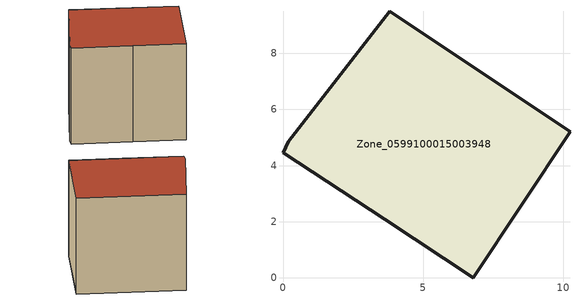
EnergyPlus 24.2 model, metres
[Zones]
Zone_0599100015003948
 floor ground (C_G): 0.18,4.86 3.8,9.5 10.24,5.21 6.78,0 3.63,2.09 0,4.46 z0.91
 wall outside (C_F): 6.78,0 10.24,5.21 3.8,9.5 0.18,4.86 0,4.46 3.63,2.09 6.78,0 z0.91:8.34
 roof outside (C_R): 3.8,9.5 0.18,4.86 0,4.46 3.63,2.09 6.78,0 10.24,5.21 z8.34
[BUILDING]
Pand.0599100015003948: North Axis=0; Terrain=City; Loads Convergence Tolerance Value=0.04; Temperature Convergence Tolerance Value=0.4; Solar Distribution=FullExterior; Maximum Number of Warmup Days=25; Minimum Number of Warmup Days=1
[Site:Location]
Rotterdam.The.Hague.AP_ZH_NLD Design_Conditions: Latitude=51.96; Longitude=4.45; Time Zone=1; Elevation=-4.5
[SITE:GROUNDTEMPERATURE:BUILDINGSURFACE]
18, 18, 18, 18, 18, 18, 18, 18, 18, 18, 18, 18
[MATERIAL] Thermal Absorptance=0.9; Solar Absorptance=0.7; Visible Absorptance=0.7
Name | Roughness | Thickness | Conductivity | Density | Specific Heat
G.TI.1965-1974 | MediumSmooth | 0.15 | 0.882353 | 540 | 1210
F.TI.1965-1974 | Rough | 0.3 | 0.697674 | 1920 | 840
R.TI.1965-1974 | MediumRough | 0.2 | 0.232558 | 1500 | 1000
[CONSTRUCTION]
C_G: G.TI.1965-1974
C_F: F.TI.1965-1974
C_R: R.TI.1965-1974
[ZONE]
Zone_0599100015003948: Type=1; Multiplier=1; Ceiling Height=Autocalculate; Volume=Autocalculate; Floor Area=autocalculate; Part of Total Floor Area=Yes
[ZONEINFILTRATION:DESIGNFLOWRATE]
Infil_Zone_0599100015003948: Zone or ZoneList or Space or SpaceList=Zone_0599100015003948; Schedule=AlwaysOn; Design Flow Rate Calculation Method=Flow/Area; Flow Rate per Floor Area=0.003; Constant Term Coefficient=1; Temperature Term Coefficient=0; Velocity Term Coefficient=0; Velocity Squared Term Coefficient=0
[HVACTEMPLATE:ZONE:IDEALLOADSAIRSYSTEM]
Zone_0599100015003948: Maximum Heating Supply Air Temperature=50; Minimum Cooling Supply Air Temperature=13; Maximum Heating Supply Air Humidity Ratio=0.0156; Minimum Cooling Supply Air Humidity Ratio=0.0077; Heating Limit=NoLimit; Cooling Limit=NoLimit; Dehumidification Control Type=ConstantSensibleHeatRatio; Cooling Sensible Heat Ratio=0.7; Dehumidification Setpoint=60; Humidification Control Type=None; Humidification Setpoint=30; Outdoor Air Method=None; Outdoor Air Flow Rate per Person=0.00944; Outdoor Air Flow Rate per Zone Floor Area=0; Outdoor Air Flow Rate per Zone=0; Demand Controlled Ventilation Type=None; Outdoor Air Economizer Type=NoEconomizer; Heat Recovery Type=None; Sensible Heat Recovery Effectiveness=0.7; Latent Heat Recovery Effectiveness=0.65
[ZONECONTROL:THERMOSTAT]
ThermostatControl_Zone_0599100015003948: Zone or ZoneList=Zone_0599100015003948; Control Type Schedule=DualSetpointControlType; Control 1=Thermostat_Zone_0599100015003948; Temperature Difference Between Cutout And Setpoint=0
[THERMOSTATSETPOINT:DUALSETPOINT]
Thermostat_Zone_0599100015003948: Heating Setpoint Temperature Schedule=HeatingSetpoint_Zone_0599100015003948; Cooling Setpoint Temperature Schedule=CoolingSetpoint_Zone_0599100015003948
[SCHEDULE:COMPACT]
HeatingSetpoint_Zone_0599100015003948: Through: 12/31, For: AllDays, Until: 24:00, 21
CoolingSetpoint_Zone_0599100015003948: Through: 12/31, For: AllDays, Until: 24:00, 24
DualSetpointControlType: Through: 12/31, For: AllDays, Until: 24:00, 4
AlwaysOn: Through: 12/31, For: AllDays, Until: 24:00, 1
